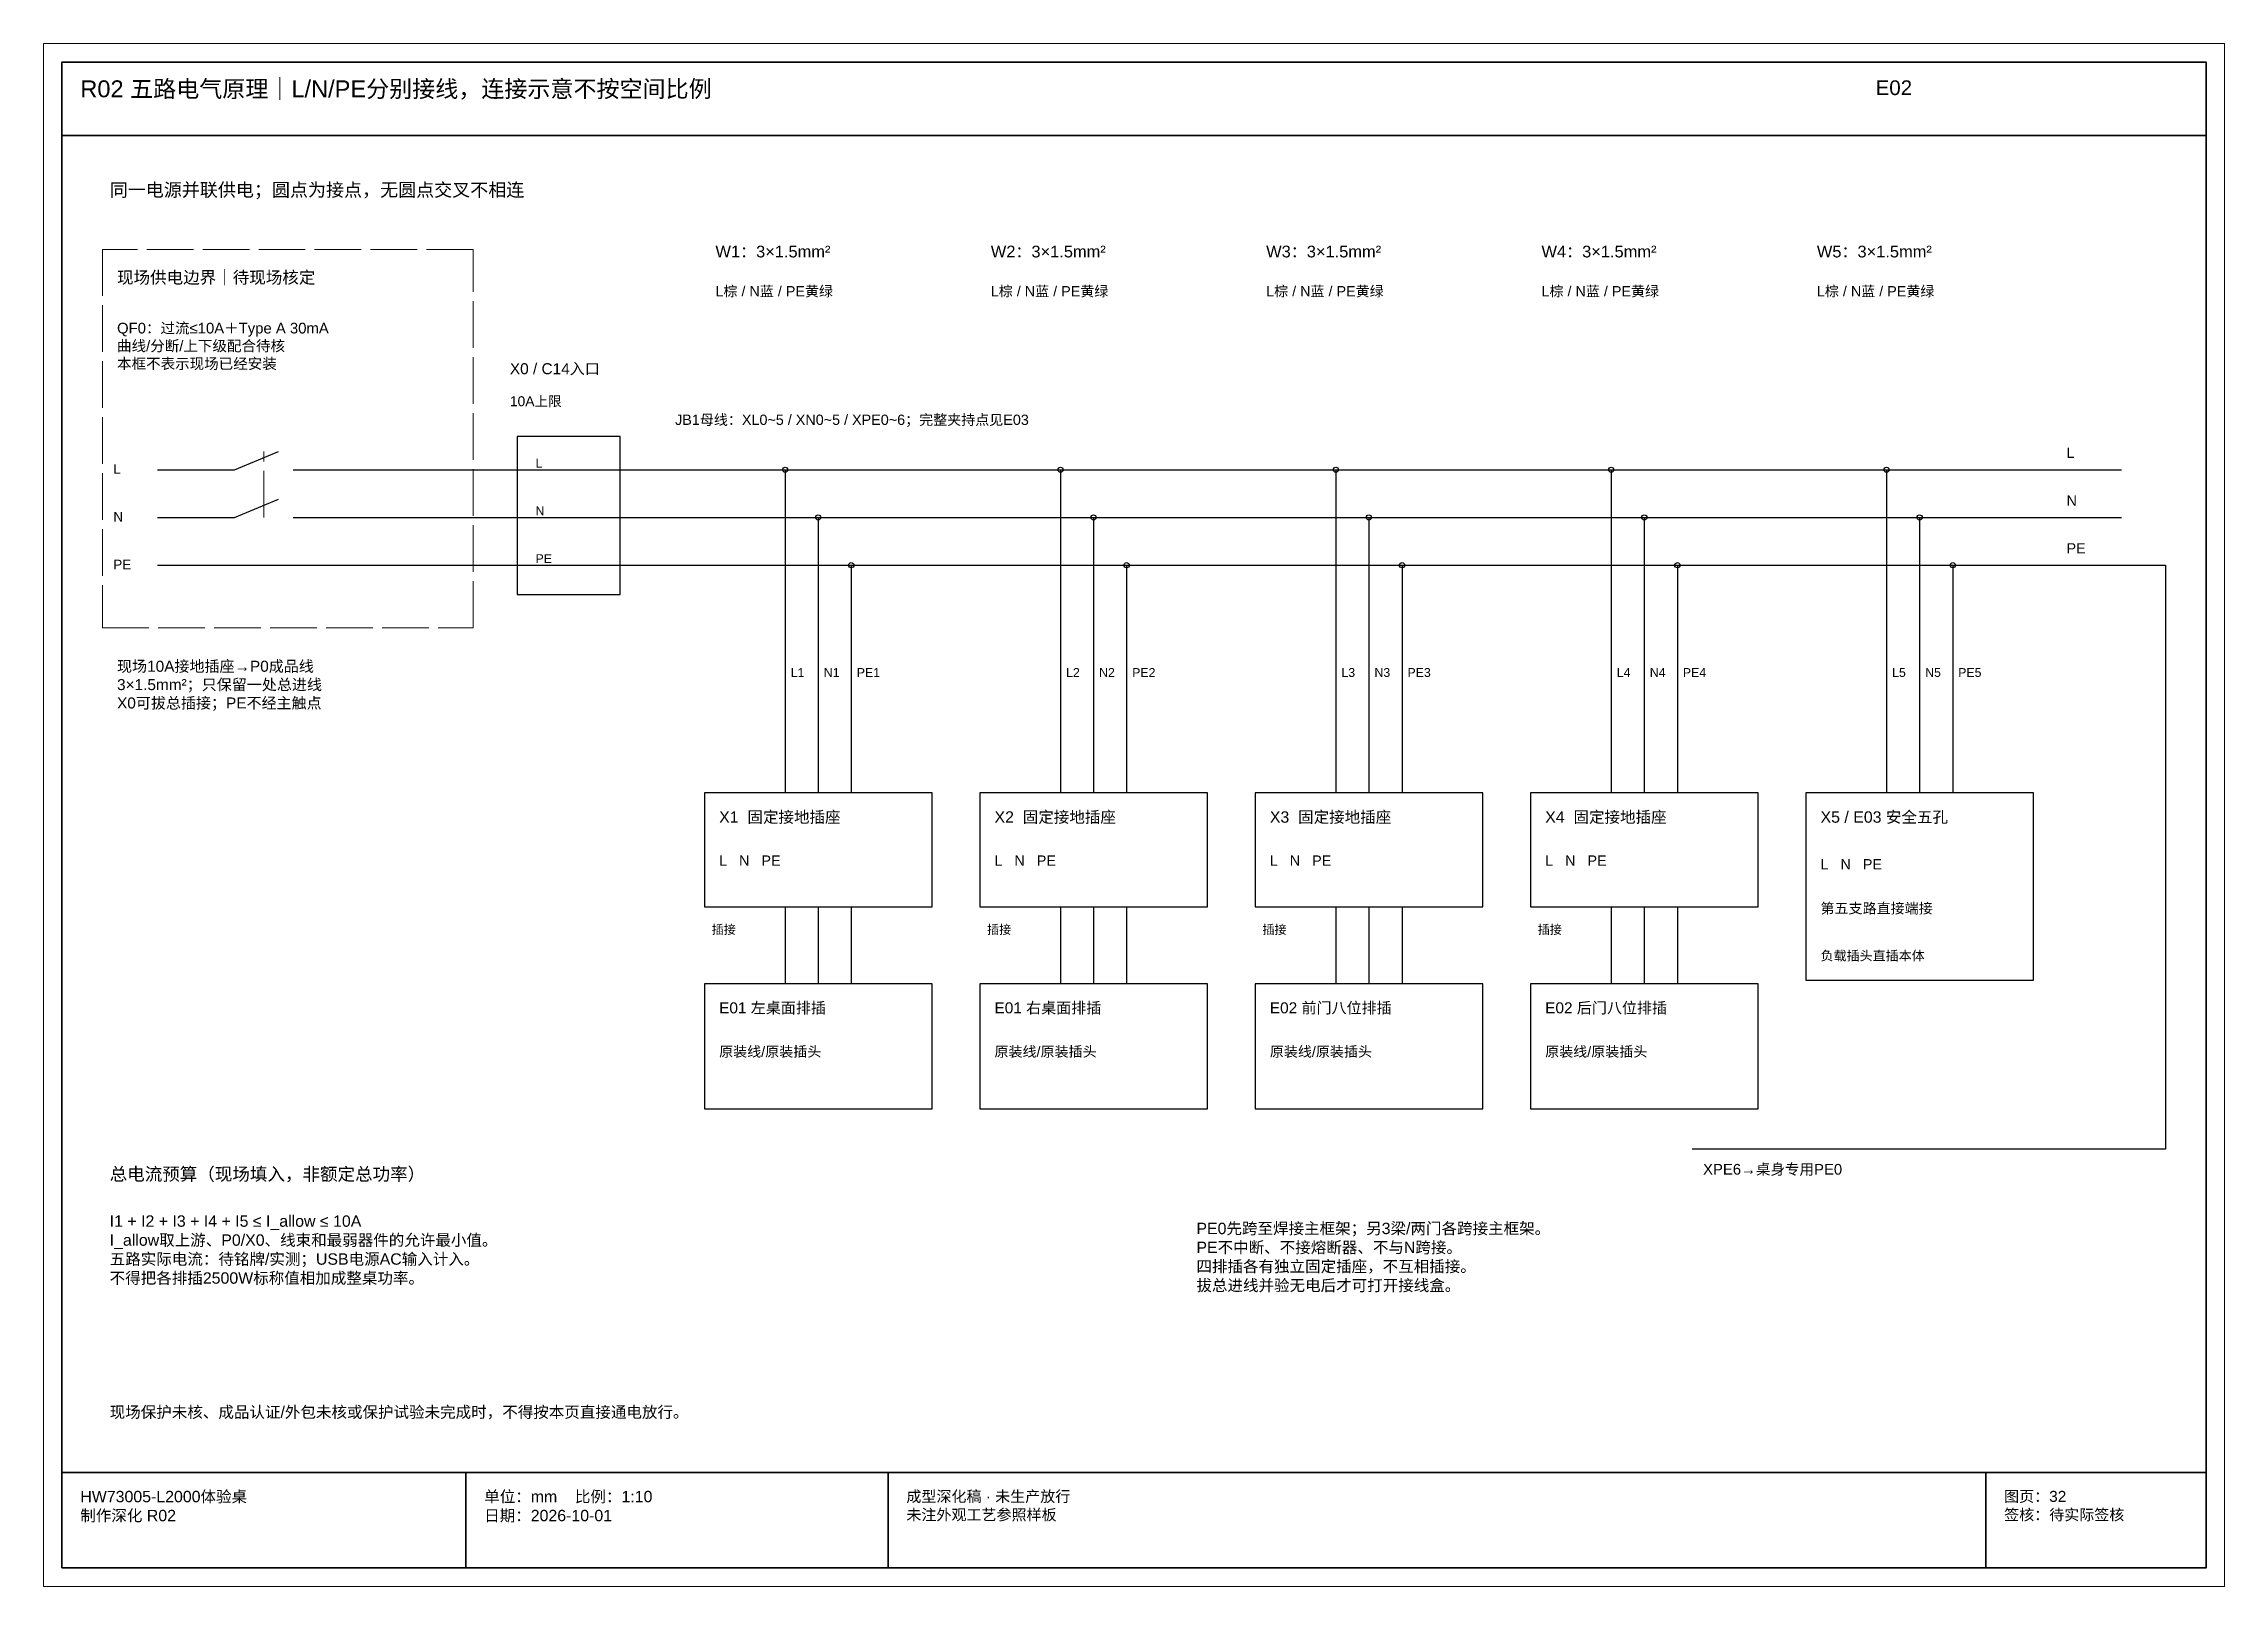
# Paper-space layout 'E02' of a CAD drawing. Header units: millimetres. Extents: x 0 to 594, y 0 to 420.
# The model-space entities are those that its viewports show. They can reach past a viewport. Long polylines and large blocks are cut down to what shows.
import ezdxf

# ---------------------------------------------------------------- set-up
doc = ezdxf.new("R2010")
doc.units = ezdxf.units.MM
doc.linetypes.add('DASHED', pattern=[1.524, 1.27, -0.254])
for name, color, linetype, lineweight in [('FRAME', 7, 'Continuous', 35), ('HIDDEN', 8, 'DASHED', 13), ('NOTE', 7, 'Continuous', 18), ('OUTLINE', 7, 'Continuous', 25)]:
    doc.layers.add(name, color=color, linetype=linetype, lineweight=lineweight)
doc.styles.add('CN', font='Arial Unicode.ttf')

msp = doc.modelspace()

# ---------------------------------------------------------------- linework, layer by layer
at = {"layer": 'FRAME'}
for p, q in [((372050, 3950), (377890, 3950)), ((372050, 310), (377890, 310)), ((373150, 50), (373150, 310)), ((374300, 50), (374300, 310)), ((377290, 50), (377290, 310))]:
    msp.add_line(p, q, dxfattribs=at)
msp.add_lwpolyline([(372050, 50), (377890, 50), (377890, 4150), (372050, 4150)], close=True, dxfattribs=at)
at = {"layer": 'HIDDEN'}
msp.add_line((372600, 2910), (372600, 3090), dxfattribs=at)
msp.add_lwpolyline([(372160, 2610), (373170, 2610), (373170, 3640), (372160, 3640)], close=True, dxfattribs=at)
at = {"layer": 'OUTLINE'}
for p, q in [((372520, 3040), (372640, 3090)), ((372310, 3040), (372520, 3040)), ((372680, 3040), (373170, 3040)), ((373170, 3040), (377660, 3040)), ((374020, 3040), (374020, 2160)), ((374770, 3040), (374770, 2160)), ((375520, 3040), (375520, 2160)), ((376270, 3040), (376270, 2160)), ((377020, 3040), (377020, 2160)), ((372520, 2910), (372640, 2960)), ((372310, 2910), (372520, 2910)), ((372680, 2910), (373170, 2910)), ((373170, 2910), (377660, 2910)), ((374110, 2910), (374110, 2160)), ((374860, 2910), (374860, 2160)), ((375610, 2910), (375610, 2160)), ((376360, 2910), (376360, 2160)), ((377110, 2910), (377110, 2160)), ((372310, 2780), (372520, 2780)), ((372520, 2780), (373170, 2780)), ((373170, 2780), (377660, 2780)), ((374200, 2780), (374200, 2160)), ((374950, 2780), (374950, 2160)), ((375700, 2780), (375700, 2160)), ((376450, 2780), (376450, 2160)), ((377200, 2780), (377200, 2160)), ((377630, 2780), (377780, 2780)), ((377780, 2780), (377780, 1190)), ((374020, 1850), (374020, 1640)), ((374110, 1850), (374110, 1640)), ((374200, 1850), (374200, 1640)), ((374770, 1850), (374770, 1640)), ((374860, 1850), (374860, 1640)), ((374950, 1850), (374950, 1640)), ((375520, 1850), (375520, 1640)), ((375610, 1850), (375610, 1640)), ((375700, 1850), (375700, 1640)), ((376270, 1850), (376270, 1640)), ((376360, 1850), (376360, 1640)), ((376450, 1850), (376450, 1640)), ((377780, 1190), (376490, 1190))]:
    msp.add_line(p, q, dxfattribs=at)
for points in [[(373290, 2700), (373570, 2700), (373570, 3130), (373290, 3130)], [(373800, 1850), (374420, 1850), (374420, 2160), (373800, 2160)], [(374550, 1850), (375170, 1850), (375170, 2160), (374550, 2160)], [(375300, 1850), (375920, 1850), (375920, 2160), (375300, 2160)], [(376050, 1850), (376670, 1850), (376670, 2160), (376050, 2160)], [(376800, 1650), (377420, 1650), (377420, 2160), (376800, 2160)], [(373800, 1300), (374420, 1300), (374420, 1640), (373800, 1640)], [(374550, 1300), (375170, 1300), (375170, 1640), (374550, 1640)], [(375300, 1300), (375920, 1300), (375920, 1640), (375300, 1640)], [(376050, 1300), (376670, 1300), (376670, 1640), (376050, 1640)]]:
    msp.add_lwpolyline(points, close=True, dxfattribs=at)
for centre in [(374020, 3040), (374770, 3040), (375520, 3040), (376270, 3040), (377020, 3040), (374110, 2910), (374860, 2910), (375610, 2910), (376360, 2910), (377110, 2910), (374200, 2780), (374950, 2780), (375700, 2780), (376450, 2780), (377200, 2780)]:
    msp.add_circle(centre, 7, dxfattribs=at)

# ---------------------------------------------------------------- texts
at = {"layer": 'NOTE', "attachment_point": 1, "style": 'CN'}
for s, insert, char_height, width in [('R02 五路电气原理｜L/N/PE分别接线，连接示意不按空间比例', (372100, 4100), 46, 4840), ('E02', (376990, 4100), 40, 900), ('同一电源并联供电；圆点为接点，无圆点交叉不相连', (372180, 3820), 36, 5500), ('W1：3×1.5mm²', (373830, 3650), 32, 670), ('W2：3×1.5mm²', (374580, 3650), 32, 670), ('W3：3×1.5mm²', (375330, 3650), 32, 670), ('W4：3×1.5mm²', (376080, 3650), 32, 670), ('W5：3×1.5mm²', (376830, 3650), 32, 670), ('现场供电边界｜待现场核定', (372200, 3580), 33, 940), ('L棕 / N蓝 / PE黄绿', (373830, 3540), 28, 670), ('L棕 / N蓝 / PE黄绿', (374580, 3540), 28, 670), ('L棕 / N蓝 / PE黄绿', (375330, 3540), 28, 670), ('L棕 / N蓝 / PE黄绿', (376080, 3540), 28, 670), ('L棕 / N蓝 / PE黄绿', (376830, 3540), 28, 670), ('QF0：过流≤10A＋Type A 30mA\\P曲线/分断/上下级配合待核\\P本框不表示现场已经安装', (372200, 3440), 29, 940), ('X0 / C14入口', (373270, 3330), 30, 450), ('10A上限', (373270, 3240), 27, 430), ('JB1母线：XL0~5 / XN0~5 / XPE0~6；完整夹持点见E03', (373720, 3190), 28, 4040), ('L', (377510, 3100), 28, 190), ('L', (372190, 3055), 26, 100), ('L', (373340, 3070), 24, 140), ('N', (377510, 2970), 28, 190), ('N', (372190, 2925), 26, 100), ('N', (373340, 2940), 24, 140), ('PE', (372190, 2795), 26, 100), ('PE', (373340, 2810), 24, 140), ('PE', (377510, 2840), 28, 190), ('现场10A接地插座→P0成品线\\P3×1.5mm²；只保留一处总进线\\PX0可拔总插接；PE不经主触点', (372200, 2520), 30, 1020), ('L1', (374035, 2500), 24, 180), ('N1', (374125, 2500), 24, 180), ('PE1', (374215, 2500), 24, 180), ('L2', (374785, 2500), 24, 180), ('N2', (374875, 2500), 24, 180), ('PE2', (374965, 2500), 24, 180), ('L3', (375535, 2500), 24, 180), ('N3', (375625, 2500), 24, 180), ('PE3', (375715, 2500), 24, 180), ('L4', (376285, 2500), 24, 180), ('N4', (376375, 2500), 24, 180), ('PE4', (376465, 2500), 24, 180), ('L5', (377035, 2500), 24, 180), ('N5', (377125, 2500), 24, 180), ('PE5', (377215, 2500), 24, 180), ('X1  固定接地插座', (373840, 2110), 31, 570), ('X2  固定接地插座', (374590, 2110), 31, 570), ('X3  固定接地插座', (375340, 2110), 31, 570), ('X4  固定接地插座', (376090, 2110), 31, 570), ('X5 / E03 安全五孔', (376840, 2110), 31, 570), ('L   N   PE', (373840, 1990), 28, 570), ('L   N   PE', (374590, 1990), 28, 570), ('L   N   PE', (375340, 1990), 28, 570), ('L   N   PE', (376090, 1990), 28, 570), ('L   N   PE', (376840, 1980), 28, 570), ('第五支路直接端接', (376840, 1860), 28, 570), ('插接', (373820, 1800), 24, 570), ('插接', (374570, 1800), 24, 570), ('插接', (375320, 1800), 24, 570), ('插接', (376070, 1800), 24, 570), ('负载插头直插本体', (376840, 1730), 26, 570), ('E01 左桌面排插', (373840, 1590), 30, 560), ('E01 右桌面排插', (374590, 1590), 30, 560), ('E02 前门八位排插', (375340, 1590), 30, 560), ('E02 后门八位排插', (376090, 1590), 30, 560), ('原装线/原装插头', (373840, 1470), 28, 560), ('原装线/原装插头', (374590, 1470), 28, 560), ('原装线/原装插头', (375340, 1470), 28, 560), ('原装线/原装插头', (376090, 1470), 28, 560), ('总电流预算（现场填入，非额定总功率）', (372180, 1140), 35, 2580), ('XPE6→桌身专用PE0', (376520, 1150), 29, 1200), ('I1 + I2 + I3 + I4 + I5 ≤ I_allow ≤ 10A\\PI_allow取上游、P0/X0、线束和最弱器件的允许最小值。\\P五路实际电流：待铭牌/实测；USB电源AC输入计入。\\P不得把各排插2500W标称值相加成整桌功率。', (372180, 1010), 31, 2740), ('PE0先跨至焊接主框架；另3梁/两门各跨接主框架。\\PPE不中断、不接熔断器、不与N跨接。\\P四排插各有独立固定插座，不互相插接。\\P拔总进线并验无电后才可打开接线盒。', (375140, 990), 31, 2670), ('现场保护未核、成品认证/外包未核或保护试验未完成时，不得按本页直接通电放行。', (372180, 490), 31, 5530), ('HW73005-L2000体验桌\\P制作深化 R02', (372100, 260), 31, 1000), ('单位：mm    比例：1:10\\P日期：2026-10-01', (373200, 260), 31, 1050), ('成型深化稿 · 未生产放行\\P未注外观工艺参照样板', (374350, 260), 30, 2890), ('图页：32\\P签核：待实际签核', (377340, 260), 30, 550)]:
    msp.add_mtext(s, dxfattribs=dict(at, insert=insert, char_height=char_height, width=width))

psp = doc.layouts.new('E02')

# ---------------------------------------------------------------- viewports
at = {"layer": 'Defpoints'}
psp.add_viewport(center=(297, 210), size=(594, 420), view_center_point=(374970, 2100), view_height=4200, dxfattribs=at)

doc.saveas('drawing.dxf')
